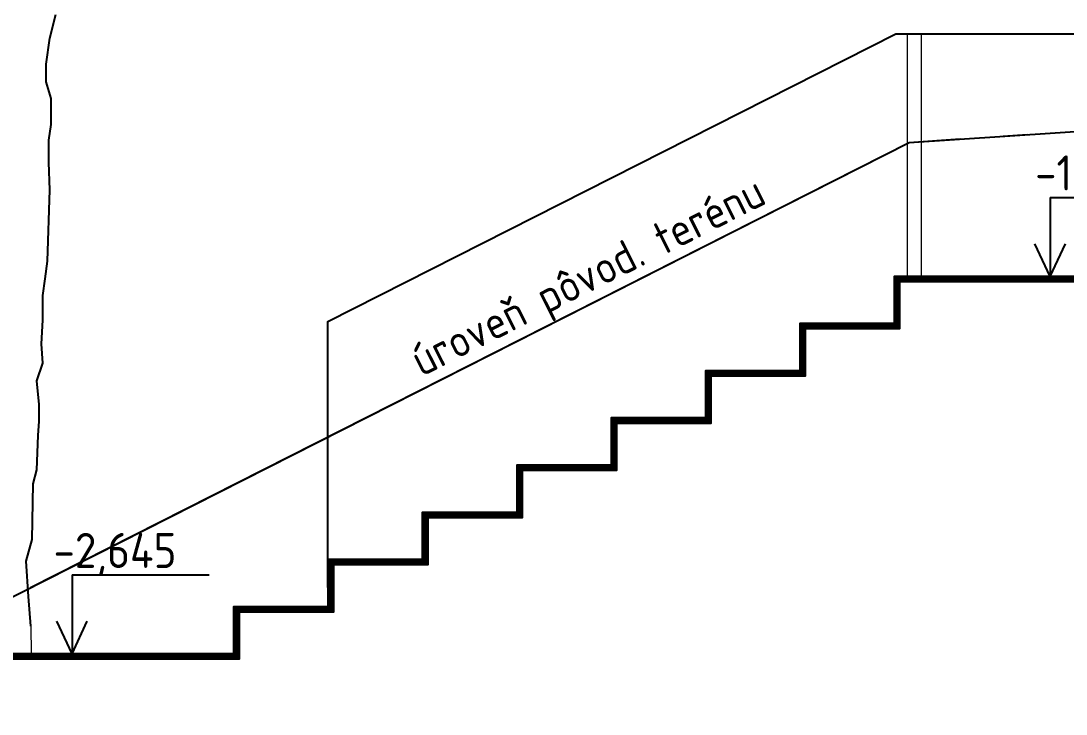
# Model space of a CAD drawing. Header units: millimetres. Extents: x 462666 to 1244237, y 2328025 to 3795663.
# Drawn here: x 1072114 to 1075992, y 2924052 to 2926622 of the extents above; entities that cross this region are included whole.
import ezdxf
from ezdxf.enums import TextEntityAlignment as Align
from ezdxf.lldxf.tags import DXFTag

# ---------------------------------------------------------------- set-up
doc = ezdxf.new("R2010")
doc.units = ezdxf.units.MM
for name, color, linetype in [('arbre', 250, 'Continuous'), ('MUR_POH', 64, 'Continuous'), ('MUR_REZ', 3, 'Continuous'), ('ZAK_DIM', 7, 'Continuous')]:
    doc.layers.add(name, color=color, linetype=linetype)
doc.layers.add('Srafy', color=8, linetype='Continuous', lineweight=5)
doc.styles.add('ISOCP.SHX', font='ISOCP.shx', dxfattribs={"height": 150})
tags = doc.linetypes.add('DASHED', pattern=[0.75, 0.5, -0.25]).pattern_tags.tags
tags[6:7] = [DXFTag(74, 4), DXFTag(75, 0), DXFTag(340, '0'), DXFTag(46, 1.0), DXFTag(50, 0.0), DXFTag(44, 0.0), DXFTag(45, 0.0)]
tags[4:5] = [DXFTag(74, 4), DXFTag(75, 0), DXFTag(340, '0'), DXFTag(46, 1.0), DXFTag(50, 0.0), DXFTag(44, 0.0), DXFTag(45, 0.0)]

# ---------------------------------------------------------------- blocks, each defined once
blk = doc.blocks.new('arbre3')
at = {"layer": 'arbre', "color": 252}
blk.add_lwpolyline([(256.741, 11.596), (256.707, 12.016), (256.674, 12.521), (256.758, 12.824), (256.775, 13.615), (256.825, 13.816), (256.842, 14.304), (256.859, 14.506), (256.859, 14.742), (256.825, 15.078), (256.909, 15.33), (256.893, 15.6), (256.909, 15.936), (256.909, 16.289), (256.943, 16.525), (256.977, 16.777), (257.01, 17.786), (256.994, 18.173), (256.994, 18.493), (257.027, 18.712), (257.027, 18.93), (257.027, 19.082), (256.96, 19.317), (256.96, 19.569), (257.01, 19.94), (257.095, 20.276)], dxfattribs=at)
blk = doc.blocks.new('KOTA_V_REZ')
for p, q in [((0, 293), (0, 0)), ((0, 293), (508.9, 293)), ((0, 0), (-56.6, 121.3)), ((0, 0), (56.6, 121.3))]:
    blk.add_line(p, q)
at = {"color": 7, "style": 'ISOCP.SHX'}
blk.add_attdef('±0.000', text='', height=120, dxfattribs=at).set_placement((210.4, 383.7), align=Align.MIDDLE_CENTER)

msp = doc.modelspace()

# ---------------------------------------------------------------- linework, layer by layer
at = {"layer": 'MUR_POH', "color": 8, "linetype": 'DASHED', "ltscale": 250, "flags": 128}
for points in [[(1075409.5, 2926171.7), (1075409.5, 2926171.7), (1076511.3, 2926244.7)], [(1066657.9, 2924071.7), (1070657.9, 2924071.7), (1071657.9, 2924271.7), (1075409.5, 2926171.7)], [(1072150.2, 2924521), (1075409.5, 2926171.7)], [(1075409.5, 2926171.7), (1075409.5, 2926171.7), (1075599.2, 2926184.3)], [(1075758.2, 2926194.8), (1075847.7, 2926200.7)]]:
    msp.add_lwpolyline(points, dxfattribs=at)
at = {"layer": 'MUR_REZ', "color": 252}
msp.add_lwpolyline([(1073253.4, 2924521.5), (1073253.4, 2925508), (1075359.9, 2926574.8), (1076511.3, 2926574.8)], dxfattribs=at)
at = {"layer": 'MUR_REZ'}
for points in [[(1076511.3, 2925674.8), (1075353.4, 2925674.8), (1075353.4, 2925499.8), (1075003.4, 2925499.8), (1075003.4, 2925324.8), (1074653.4, 2925324.8), (1074653.4, 2925149.8), (1074303.4, 2925149.8), (1074303.4, 2924974.8), (1073953.4, 2924974.8), (1073953.4, 2924799.8), (1073603.4, 2924799.8), (1073603.4, 2924624.8), (1073253.4, 2924624.8), (1073253.4, 2924449.8), (1072903.4, 2924449.8), (1072903.4, 2924274.8), (1072003.4, 2924274.8), (1066707.9, 2924071.7)], [(1076511.4, 2925669.8), (1075358.4, 2925669.8), (1075358.4, 2925494.8), (1075008.4, 2925494.8), (1075008.4, 2925319.8), (1074658.4, 2925319.8), (1074658.4, 2925144.8), (1074308.4, 2925144.8), (1074308.4, 2924969.8), (1073958.4, 2924969.8), (1073958.4, 2924794.8), (1073608.4, 2924794.8), (1073608.4, 2924619.8), (1073258.4, 2924619.8), (1073258.4, 2924444.8), (1072908.4, 2924444.8), (1072908.4, 2924269.8), (1072003.5, 2924269.8), (1066708.1, 2924066.7)], [(1076511.6, 2925664.8), (1075363.4, 2925664.8), (1075363.4, 2925489.8), (1075013.4, 2925489.8), (1075013.4, 2925314.8), (1074663.4, 2925314.8), (1074663.4, 2925139.8), (1074313.4, 2925139.8), (1074313.4, 2924964.8), (1073963.4, 2924964.8), (1073963.4, 2924789.8), (1073613.4, 2924789.8), (1073613.4, 2924614.8), (1073263.4, 2924614.8), (1073263.4, 2924439.8), (1072913.4, 2924439.8), (1072913.4, 2924264.8), (1072003.5, 2924264.8), (1066708.3, 2924061.7)], [(1076511.7, 2925659.8), (1075368.4, 2925659.8), (1075368.4, 2925484.8), (1075018.4, 2925484.8), (1075018.4, 2925309.8), (1074668.4, 2925309.8), (1074668.4, 2925134.8), (1074318.4, 2925134.8), (1074318.4, 2924959.8), (1073968.4, 2924959.8), (1073968.4, 2924784.8), (1073618.4, 2924784.8), (1073618.4, 2924609.8), (1073268.4, 2924609.8), (1073268.4, 2924434.8), (1072918.4, 2924434.8), (1072918.4, 2924259.8), (1072003.6, 2924259.8), (1066708.5, 2924056.7)], [(1076511.8, 2925654.8), (1075373.4, 2925654.8), (1075373.4, 2925479.8), (1075023.4, 2925479.8), (1075023.4, 2925304.8), (1074673.4, 2925304.8), (1074673.4, 2925129.8), (1074323.4, 2925129.8), (1074323.4, 2924954.8), (1073973.4, 2924954.8), (1073973.4, 2924779.8), (1073623.4, 2924779.8), (1073623.4, 2924604.8), (1073273.4, 2924604.8), (1073273.4, 2924429.8), (1072923.4, 2924429.8), (1072923.4, 2924254.8), (1072003.7, 2924254.8), (1066708.7, 2924051.7)]]:
    msp.add_lwpolyline(points, dxfattribs=at)
at = {"layer": 'Srafy', "flags": 128}
for points in [[(1075403.4, 2925674.8), (1075403.4, 2926574.8), (1075453.4, 2926574.8), (1075453.4, 2925674.8)], [(1072151.4, 2924377.5), (1072152.4, 2924274.8)]]:
    msp.add_lwpolyline(points, dxfattribs=at)

# ---------------------------------------------------------------- block references
at = {"layer": 'Srafy', "xscale": 261.3775937935833, "yscale": 261.3775937935833, "zscale": 261.3775937935833}
msp.add_blockref('arbre3', (1005045, 2921346.6), dxfattribs=at)
at = {"layer": 'ZAK_DIM'}
ref = msp.add_blockref('KOTA_V_REZ', (1075932.3, 2925674.8), dxfattribs=at)
ref.add_attrib('±0.000', '-1,245', dxfattribs={"height": 130, "style": 'ISOCP.SHX'}).set_placement((1076091.6, 2926058.5), align=Align.MIDDLE_CENTER)
ref = msp.add_blockref('KOTA_V_REZ', (1072304, 2924274.8), dxfattribs=at)
ref.add_attrib('±0.000', '-2,645', dxfattribs={"height": 130, "style": 'ISOCP.SHX'}).set_placement((1072463.3, 2924658.5), align=Align.MIDDLE_CENTER)

# ---------------------------------------------------------------- texts
at = {"color": 7, "style": 'ISOCP.SHX'}
msp.add_attdef('úroveň pôvod. terénu', text='±X.XXX', height=120, rotation=26.6915, dxfattribs=at).set_placement((1074216.3, 2925678), align=Align.MIDDLE_CENTER)

doc.saveas('drawing.dxf')
